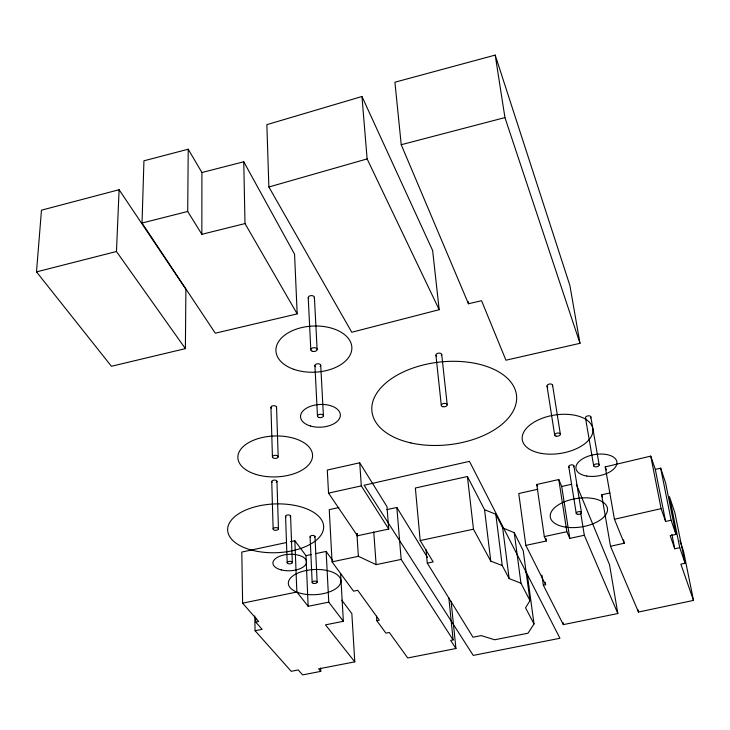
<?xml version="1.0" encoding="UTF-8"?>
<svg xmlns="http://www.w3.org/2000/svg" width="730" height="730" viewBox="0 0 730 730"><rect width="100%" height="100%" fill="white"/><g stroke="black" fill="none" stroke-linecap="round" stroke-linejoin="round"><path stroke-width="1.09" d="M297.183 313.882L244.997 223.581L201.845 234.303L201.909 172.526L188.221 149.212L143.938 160.81L142.031 223.033L215.323 333.199L297.183 313.882L294.564 254.186L243.756 161.777L201.909 172.526M185.383 348.63L185.894 289.281L119.1 189.718L41.473 210.176L36.5 271.879L111.425 366.268L185.383 348.63L116.462 251.503L119.1 189.718M201.845 234.303L187.71 211.463L188.221 149.212M427.296 563.149L433.173 561.899L420.188 540.556L415.361 488.014L467.41 476.517L484.556 509.695L495.798 514.258L502.669 527.845L514.248 532.69L523.255 550.794L529.98 600.598L525.536 607.807L534.013 623.967L527.991 633.22L494.657 639.763L481.18 635.593L473.022 637.226L427.296 563.149L426.028 549.654M361.961 96.497L266.851 124.657L268.868 186.999L351.769 332.25L439.186 309.693L432.625 250.49L361.961 96.497L367.126 158.912L439.186 309.693M268.868 186.999L367.126 158.912M495.195 55.097L394.921 82.216L401.226 144.713L468.459 303.762L481.554 300.705L505.936 360.209L579.985 343.319L569.902 285.54L495.195 55.097L504.941 117.594L579.985 343.319M401.226 144.713L504.941 117.594M36.5 271.879L116.462 251.503M142.031 223.033L187.71 211.463M610.508 546.277L624.196 543.23L614.441 519.258L605.225 466.881L650.758 456.122L655.312 469.39L665.614 521.448L671.116 520.244L675.962 534.433L670.186 535.683L674.766 548.796L679.758 547.673L685.105 563.231L680.871 564.144L693.5 600.407L638.458 612.041L610.508 546.277L601.639 494.84L609.869 492.933M655.312 469.39L660.686 468.167L665.587 482.877L675.962 534.433M614.441 519.258L661.106 508.646L665.614 521.448M537.827 489.264L518.765 493.517L525.846 545.392L546.442 540.966L544.306 536.596L536.751 484.501L558.779 479.537L561.717 486.472L569.802 538.384L584.319 535.254L617.845 613.538L563.323 624.615L543.339 585.223L541.915 575.158M359.726 462.793L327.296 470.047L328.536 493.106L357.435 535.774L388.743 529.058L386.973 506.638L359.726 462.793L361.304 485.888L388.743 529.058M561.717 486.472L571.535 484.273M543.339 585.223L545.62 584.712L545.301 582.476M328.536 493.106L361.304 485.888M338.893 507.542L329.248 509.649L332.059 561.854L353.548 591.181L357.755 590.296L379.308 620.171L376.808 620.683L376.488 616.156M386.827 509.622L396.837 507.45L427.515 557.547M544.306 536.596L566.854 531.705L569.802 538.384M286.023 542.627L241.803 552.053L242.615 603.163L258.685 621.504L255.71 622.079L255.609 617.607M290.44 541.687L294.865 540.748L305.989 555.639L308.16 606.311L328.765 602.15L343.355 621.294L325.48 624.862L354.789 661.864L318.59 668.862L320.762 671.381L302.621 674.903L298.26 669.939L291.224 671.317L255.08 630.729L254.779 615.965M420.188 540.556L473.478 529.204L490.779 561.169L502.222 565.513L509.148 578.589L520.937 583.206L529.98 600.598M332.059 561.854L358.375 556.306L376.123 564.646L401.162 559.417L453.111 639.909L450.638 640.365L455.931 648.523L407.723 657.958L389.3 632.463L385.915 633.156L376.808 620.683M305.989 555.639L311.29 554.535M315.533 553.641L326.146 551.424L332.67 560.485M242.615 603.163L296.845 592.012L308.16 606.311M255.08 630.729L262.125 629.342L255.71 622.079M341.786 600.151L351.851 613.629L354.789 661.864M525.846 545.392L545.62 584.712M525.901 572.119L527.398 575.094L534.013 623.967M536.751 484.501L537.608 486.317M576.335 484.346L609.504 564.664L617.845 613.538M601.639 494.84L602.505 496.938M605.225 466.881L606.447 469.992M679.895 540.611L683.554 551.378L693.5 600.407M685.105 563.231L674.876 512.761L669.456 496.61L679.758 547.673M660.686 468.167L671.116 520.244M671.892 534.369L674.766 548.796M650.758 456.122L661.106 508.646M638.057 609.824L638.458 612.041M623.593 539.871L624.196 543.23M590.835 416.876L599.175 464.891A2.783 1.451 -9.4 0 1 595.151 466.817A2.783 1.451 -9.4 0 1 594.941 464.307A2.783 1.451 -9.4 0 1 599.184 464.964M585.469 417.834L593.682 465.84M573.871 465.822L581.454 512.515M580.742 513.154L584.319 535.254M568.761 466.707L576.235 513.4M552.573 385.112L560.348 434.122M547.035 386.115L554.681 435.126M558.779 479.537L566.854 531.705M562.994 622.398L563.323 624.615M546.122 538.758L546.442 540.966M514.248 532.69L520.937 583.206M502.669 527.845L509.148 578.589M495.798 514.258L502.222 565.513M468.176 301.526L468.459 303.762M484.556 509.695L490.779 561.169M467.41 476.517L473.478 529.204M441.705 354.497L447.216 404.721M435.938 355.245L441.312 405.46M451.103 601.374L455.931 648.523M448.859 598.053L453.111 639.909M396.837 507.45L401.162 559.417M373.76 531.933L376.123 564.646M357.289 533.539L357.435 535.774M356.897 533.575L358.375 556.306M340.627 573.634L343.355 621.294M320.716 365.301L323.417 415.735M314.402 297.347L317.121 349.378M326.146 551.424L328.765 602.15M314.922 365.712L317.486 416.155M308.233 297.776L310.807 349.825M314.977 536.495L317.13 582.102M320.607 668.032L320.762 671.381M310.095 536.733L312.166 582.467M294.865 540.748L296.845 592.012M290.586 516.192L292.31 562.538A2.564 1.25 -2.5 0 1 288.432 563.715A2.564 1.25 -2.5 0 1 288.514 561.543A2.564 1.25 -2.5 0 1 292.31 562.538M285.576 516.302L287.191 562.666M276.56 407.276L278.176 456.807A2.874 1.569 -1.8 0 1 273.85 458.239A2.874 1.569 -1.8 0 1 273.896 455.52A2.874 1.569 -1.8 0 1 278.176 456.807M276.953 481.453L278.459 528.903A2.664 1.351 -2.1 0 1 274.443 530.163A2.664 1.351 -2.1 0 1 274.489 527.827A2.664 1.351 -2.1 0 1 278.459 528.903M270.949 407.358L272.436 456.907M271.743 481.554L273.139 529.031M243.756 161.777L244.997 223.581M585.88 418.445A2.728 1.496 -9.8 0 1 586.391 416.41A2.728 1.496 -9.8 0 1 589.949 416.009A2.728 1.496 -9.8 0 1 590.387 417.934M569.491 467.437A2.591 1.36 -8.9 0 1 569.382 465.576A2.591 1.36 -8.9 0 1 572.877 465.001A2.591 1.36 -8.9 0 1 573.461 466.78M547.847 386.982A2.81 1.606 -9.2 0 1 547.619 384.838A2.81 1.606 -9.2 0 1 551.305 384.089A2.81 1.606 -9.2 0 1 552.291 386.079M315.643 366.725A2.902 1.743 -2.8 0 1 315.752 364.343A2.902 1.743 -2.8 0 1 319.722 364.133A2.902 1.743 -2.8 0 1 320.132 366.487M271.368 408.207A2.81 1.615 -1.6 0 1 273.558 405.707A2.81 1.615 -1.6 0 1 276.323 407.924M436.713 356.222A2.911 1.743 -6.4 0 1 436.631 353.877A2.911 1.743 -6.4 0 1 440.482 353.32A2.911 1.743 -6.4 0 1 441.349 355.537M308.662 298.625A3.093 1.971 -2.4 0 1 311.172 295.595A3.093 1.971 -2.4 0 1 314.119 298.324M272.126 482.284A2.61 1.396 -1.9 0 1 272.764 480.431A2.61 1.396 -1.9 0 1 276.259 480.504A2.61 1.396 -1.9 0 1 276.296 482.375M286.069 517.077A2.509 1.296 -2.3 0 1 286.388 515.334A2.509 1.296 -2.3 0 1 289.755 515.225A2.509 1.296 -2.3 0 1 290.102 516.94M310.56 537.472A2.446 1.232 -2.9 0 1 310.98 535.784A2.446 1.232 -2.9 0 1 314.311 535.756A2.446 1.232 -2.9 0 1 314.338 537.435M469.445 461.36L364.097 485.249L473.241 655.412L559.956 638.266L469.445 461.36M410.972 442.946A72.735 41.583 -6.3 0 0 516.585 396.125A72.735 41.583 -6.3 0 0 405.113 371.141A72.735 41.583 -6.3 0 0 410.972 442.946M310.341 425.973A19.929 11.37 -2.9 0 0 340.344 415.233A19.929 11.37 -2.9 0 0 310.615 406.254A19.929 11.37 -2.9 0 0 310.341 425.973M293.916 369.344A38.006 23.095 -2.6 0 0 351.851 348.73A38.006 23.095 -2.6 0 0 295.915 329.276A38.006 23.095 -2.6 0 0 293.916 369.344M256.33 474.518A37.358 20.467 -1.8 0 0 312.568 455.748A37.358 20.467 -1.8 0 0 256.768 439.04A37.358 20.467 -1.8 0 0 256.33 474.518M250.052 549.654A48.025 24.391 -2.1 0 0 323.627 527.991A48.025 24.391 -2.1 0 0 253.301 507.323A48.025 24.391 -2.1 0 0 250.052 549.654M281.242 569.911A16.826 8.231 -2.5 0 0 306.554 562.027A16.826 8.231 -2.5 0 0 281.415 555.639A16.826 8.231 -2.5 0 0 281.242 569.911M301.435 593.536A26.316 12.583 -3 0 0 340.901 581.062A26.316 12.583 -3 0 0 301.508 571.718A26.316 12.583 -3 0 0 301.435 593.536M586.82 476.042A20.732 10.822 -9.4 0 0 616.95 462.391A20.732 10.822 -9.4 0 0 585.551 457.272A20.732 10.822 -9.4 0 0 586.82 476.042M566.316 527.215A28.899 14.418 -8.6 0 0 607.46 508.481A28.899 14.418 -8.6 0 0 562.848 502.477A28.899 14.418 -8.6 0 0 566.316 527.215M541.377 453.403A35.688 19.4 -8.9 0 0 592.888 429.423A35.688 19.4 -8.9 0 0 538.375 419.878A35.688 19.4 -8.9 0 0 541.377 453.403M577.567 514.267A2.646 1.323 -8.6 0 0 581.472 512.642A2.646 1.323 -8.6 0 0 577.503 511.967A2.646 1.323 -8.6 0 0 577.567 514.267M556.15 436.157A2.874 1.56 -8.9 0 0 560.366 434.268A2.874 1.56 -8.9 0 0 556.023 433.438A2.874 1.56 -8.9 0 0 556.15 436.157M318.882 417.432A2.975 1.697 -2.9 0 0 323.426 415.899A2.975 1.697 -2.9 0 0 319.056 414.485A2.975 1.697 -2.9 0 0 318.882 417.432M442.772 406.674A2.975 1.697 -6.3 0 0 447.225 404.876A2.975 1.697 -6.3 0 0 442.8 403.717A2.975 1.697 -6.3 0 0 442.772 406.674M312.294 351.285A3.166 1.925 -2.6 0 0 317.13 349.57A3.166 1.925 -2.6 0 0 312.467 347.945A3.166 1.925 -2.6 0 0 312.294 351.285M313.334 583.352A2.491 1.195 -3 0 0 317.139 582.221A2.491 1.195 -3 0 0 313.471 581.281A2.491 1.195 -3 0 0 313.334 583.352"/></g></svg>
